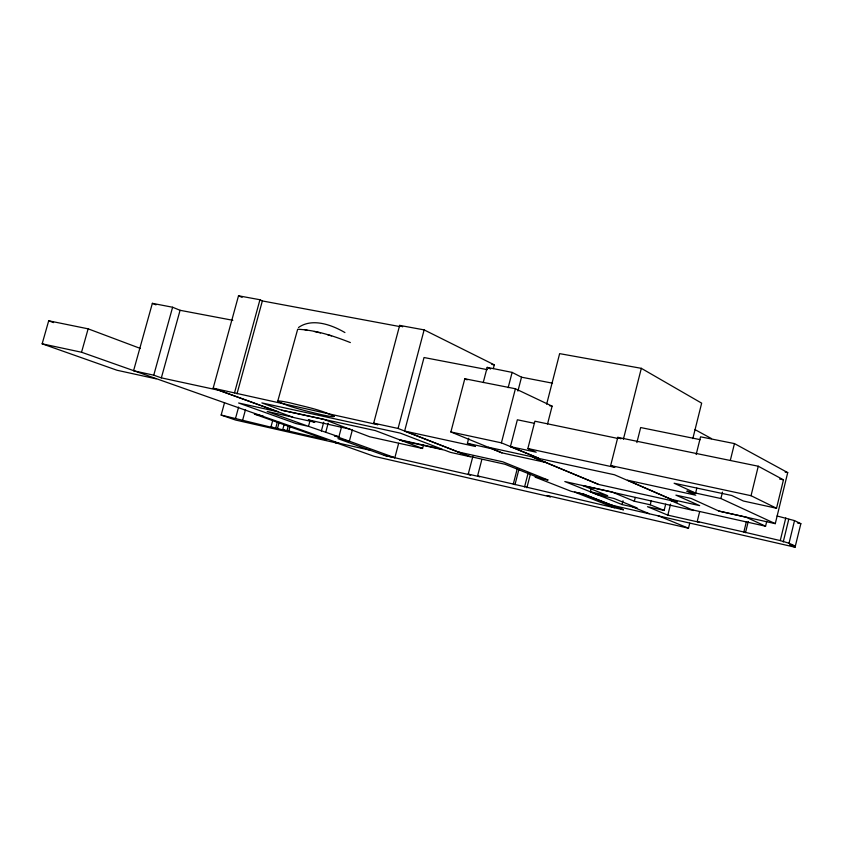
<?xml version="1.0" encoding="UTF-8"?>
<svg xmlns="http://www.w3.org/2000/svg" width="843" height="843" viewBox="0 0 843 843"><rect width="100%" height="100%" fill="white"/><g stroke="black" fill="none" stroke-linecap="round" stroke-linejoin="round"><path stroke-width="1.26" d="M611.923 505.22L623.356 509.773L614.421 507.749L574.684 492.091L583.514 494.093L611.923 505.22L795.065 547.212L800.85 523.693L794.517 520.605L777.088 515.99M692.05 509.794L765.57 526.211L766.772 521.28M696.834 488.129L695.601 493.092L674.115 483.239L731.724 495.494L743.421 501.027L776.529 508.255L783.463 479.825L758.268 466.232L617.803 437.348L610.659 465.557L614.81 467.37L527.866 448.529L534.894 421.205L618.067 438.497M671.428 499.404L677.055 501.912L598.635 484.462L533.018 457.201L614.431 474.757L671.428 499.404L699.658 505.621L675.896 495.136L691.112 498.424L718.9 511.069L775.275 523.651L787.72 472.607L734.464 443.587L700.565 436.822L696.16 454.525M795.065 547.212L789.701 544.82L795.413 546.116L789.027 543.24L780.26 540.595L785.781 517.897M783.242 541.933L788.742 519.33M789.027 543.24L794.517 520.605M776.529 508.255L751.039 495.705L758.268 466.232M780.26 540.595L743.853 532.007L746.308 521.996M745.497 532.723L748.247 521.501M665.696 504.135L664.136 510.415L647.487 506.696L667.825 515.136L698.973 522.196L697.224 521.459L699.669 511.596M775.275 523.651L720.902 498.529L722.472 492.143M730.365 460.194L734.464 443.587M667.825 515.136L670.554 504.177M692.82 438.602L701.661 403.154L641.323 368.328L559.636 353.639L546.654 404.155M370.109 450.236L334.629 442.259L374.018 456.284L550.5 496.854L546.981 495.515L688.489 528.213L689.743 523.176M664.136 510.415L650.238 504.788L634.315 501.248L635.274 497.433M650.238 504.788L651.196 500.953M623.388 439.277L641.323 368.328M636.876 442.586L640.669 427.549L700.248 439.667M591.301 488.044L590.353 491.785L597.972 494.894L614.073 498.498L637.16 507.939L622.05 504.557L623.009 500.742M547.539 423.955L552.112 406.168L515.41 388.749L464.799 378.76L450.879 431.964L501.933 452.87L545.79 462.449L598.635 484.462M488.266 447.233L538.73 458.255L510.426 446.632L517.36 419.793L534.557 423.355M614.421 507.749L513.303 484.072L517.244 468.771M514.968 484.704L518.898 469.435M524.567 486.906L528.129 473.071M526.875 487.781L530.479 473.766M493.313 368.623L494.293 364.85L424.134 329.887L399.656 325.398L373.681 423.154L377.812 424.714L213.163 388.191L238.516 295.788L259.95 299.739L262.352 300.94L399.867 326.589M398.655 443.281L394.84 457.728L349.35 441.216L337.99 438.655L384.26 455.346L470.689 475.031L468.244 474.114L472.891 456.295M468.244 474.114L479.709 476.727L477.581 475.926L481.838 459.54M508.16 387.685L512.122 372.395L487.191 367.379L483.229 382.564M538.73 458.255L501.406 442.849L515.41 388.749M517.918 391.068L521.511 377.19L512.122 372.395M457.306 451.764L502.786 461.806L547.887 479.973L539.773 478.15L505.073 464.272L469.446 456.369L404.619 431.068L475.536 446.505L467.401 443.292L468.729 438.234M373.681 423.154L398.075 428.465L470.373 456.769L450.51 452.385L444.556 450.141L402.027 440.699L399.55 439.761L442.427 449.319L400.372 433.144L261.867 402.912L281.625 410.172L323.838 419.35L369.708 436.779L422.554 448.476L423.544 444.704M398.075 428.465L424.134 329.887M404.946 429.804L424.029 357.527L487.38 369.666M352.363 429.93L349.35 441.216L334.418 435.778L338.897 436.79L341.615 426.621M309.834 421.374L308.496 426.358L338.897 436.79M321.352 431.026L323.712 422.227M325.809 432.027L328.169 423.207M277.684 401.416L278.232 401.005A28.978 1.981 15 0 1 290.614 402.986C305.335 406.8 320.698 409.582 334.355 416.421L333.322 416.663A29.052 1.981 15 0 1 320.835 414.545L307.547 411.31A29.189 1.992 15 0 1 287.937 405.609L277.684 401.416L297.674 329.255C315.798 330.077 333.565 335.946 350.361 342.564M224.554 402.606L221.151 415.062L272.689 427.601L270.951 426.99L272.658 420.689M284.102 424.598L282.732 429.667L284.502 430.288L275.724 428.075L277.431 421.763M277.442 428.687L279.149 422.385M263.111 416.052L254.365 414.092L326.684 439.888L287.02 430.647L288.39 425.578M288.78 431.258L290.14 426.2M235.545 418.318L238.622 407.053M242.478 420.731L245.534 409.529M234.512 392.849L259.95 299.739M236.988 393.818L262.352 300.94M153.753 375.177L172.615 307.242L152.362 303.343L133.563 370.772L153.753 375.177L161.35 377.864L219.054 390.341L278.169 411.795L238.611 402.996L295.882 423.513L308.496 426.358L267.21 411.468L292.616 417.106M161.35 377.864L180.075 310.298L172.615 307.242M339.171 443.281L81.539 352.237L88.136 328.833L48.694 320.793L42.15 343.828L117.029 370.256L156.081 378.823M298.506 327.495C312.173 317.737 331.721 324.787 344.924 332.553M491.806 364.376L494.293 364.85M180.075 310.298L232.837 320.298M521.511 377.19L552.534 383.186M304.481 329.56L306.957 330.045M314.407 331.499L320.561 332.943M549.583 405.662L552.112 406.168M785.149 472.069L787.72 472.607M779.649 479.024L783.463 479.825M42.15 343.828L81.539 352.237M610.659 465.557L751.039 495.705M450.879 431.964L501.406 442.849M510.426 446.632L536.211 452.196L527.866 448.529M622.05 504.557L564.81 481.532L693.736 510.521L670.923 500.573L677.055 501.912L627.413 480.183L695.781 495.21L687.045 491.195L720.902 498.529M281.625 410.172L375.314 430.594L422.554 448.476M797.425 522.934L800.85 523.693M687.045 491.195L695.601 493.092M467.401 443.292L492.301 448.866L501.933 452.87M350.13 429.203L308.253 419.856L314.85 422.238L293.817 417.559L213.163 388.191M547.887 479.973L535.136 477.138L571.227 491.332L583.514 494.093L623.356 509.773M718.9 511.069L746.076 517.18L765.57 526.211M384.26 455.346L394.84 457.728M590.353 491.785L607.698 495.705L582.913 485.579L611.797 491.901L634.315 501.248M697.224 521.459L743.853 532.007M270.951 426.99L275.724 428.075M282.732 429.667L287.02 430.647M477.581 475.926L513.303 484.072M327.895 334.871L331.562 335.841M221.151 415.062L235.46 420.004L336.947 443.081L334.629 442.259M48.694 320.793L53.573 322.606M88.136 328.833L140.37 348.454M632.83 507.012L649.352 513.703M533.018 457.201L545.79 462.449M657.825 515.61L688.489 528.213M152.362 303.343L155.987 304.85M238.516 295.788L242.11 297.379M464.799 378.76L467.17 379.866M399.656 325.398L402.669 326.821M617.803 437.348L620.88 438.803M487.191 367.379L490.594 368.992M694.938 429.582L711.566 438.645"/></g></svg>
